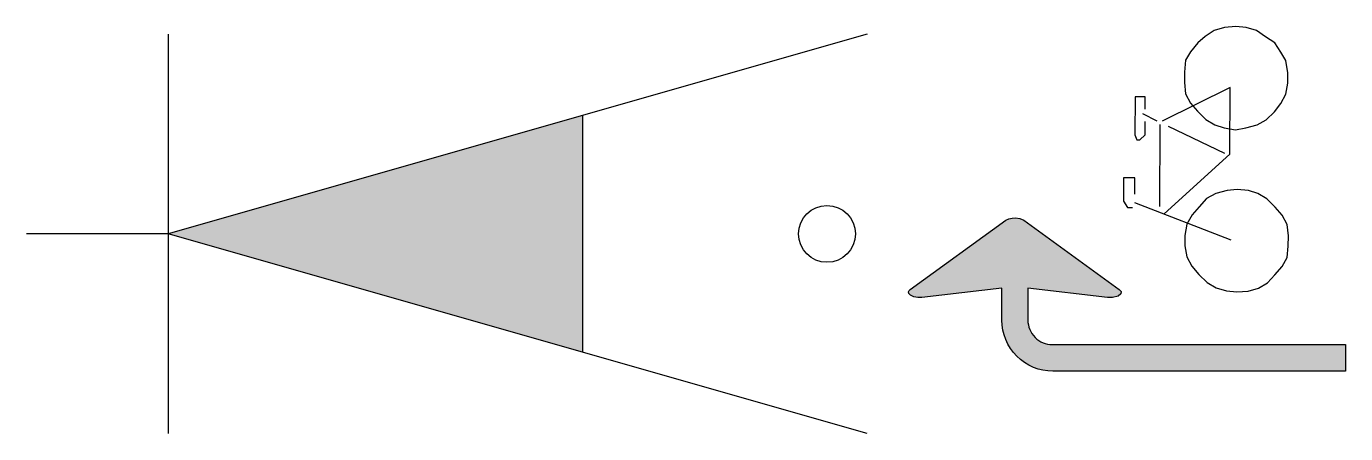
# Model space of a CAD drawing. Extents: x 0 to 13.9, y -2.1 to 2.2.
import ezdxf

# ---------------------------------------------------------------- set-up
doc = ezdxf.new("R2010")
doc.units = 0
doc.layers.get('0').update_dxf_attribs({"lineweight": 25})

msp = doc.modelspace()

# ---------------------------------------------------------------- hatches: boundary and pattern name
h = msp.add_hatch(color=256)
h.dxf.hatch_style = 1
edge = h.paths.add_edge_path()
edge.add_line((9.457, -0.672), (9.416, -0.673))
edge.add_line((9.416, -0.673), (9.373, -0.665))
edge.add_line((9.373, -0.665), (9.337, -0.648))
edge.add_line((9.337, -0.648), (9.32, -0.629))
edge.add_line((9.32, -0.629), (9.317, -0.614))
edge.add_line((9.317, -0.614), (9.323, -0.599))
edge.add_line((9.323, -0.599), (9.333, -0.587))
edge.add_line((9.333, -0.587), (10.345, 0.144))
edge.add_line((10.345, 0.144), (10.375, 0.159))
edge.add_line((10.375, 0.159), (10.411, 0.167))
edge.add_line((10.411, 0.167), (10.446, 0.169))
edge.add_line((10.446, 0.169), (10.492, 0.163))
edge.add_line((10.492, 0.163), (10.533, 0.144))
edge.add_line((10.533, 0.144), (11.542, -0.587))
edge.add_line((11.542, -0.587), (11.561, -0.61))
edge.add_line((11.561, -0.61), (11.559, -0.632))
edge.add_line((11.559, -0.632), (11.532, -0.657))
edge.add_line((11.532, -0.657), (11.471, -0.673))
edge.add_line((11.471, -0.673), (11.418, -0.672))
edge.add_line((11.418, -0.672), (10.577, -0.572))
edge.add_line((10.577, -0.572), (10.577, -0.91))
edge.add_arc((10.836, -0.91), 0.26, 179.9998, 270)
edge.add_line((10.836, -1.17), (13.933, -1.17))
edge.add_line((13.933, -1.17), (13.933, -1.451))
edge.add_line((13.933, -1.451), (10.842, -1.451))
edge.add_arc((10.842, -0.91), 0.541, 179.9998, 270, ccw=False)
edge.add_line((10.302, -0.91), (10.302, -0.572))
edge.add_line((10.302, -0.572), (9.457, -0.672))

# ---------------------------------------------------------------- linework, layer by layer
for p, q in [((8.878, 2.11), (1.499, 0)), ((1.499, 2.11), (1.499, -2.11)), ((12.546, 2.149), (12.448, 2.084)), ((12.654, 2.181), (12.546, 2.149)), ((12.774, 2.191), (12.654, 2.181)), ((12.882, 2.18), (12.774, 2.191)), ((12.99, 2.147), (12.882, 2.18)), ((13.087, 2.081), (12.99, 2.147)), ((12.372, 2.019), (12.296, 1.922)), ((12.448, 2.084), (12.372, 2.019)), ((13.184, 2.016), (13.087, 2.081)), ((13.249, 1.918), (13.184, 2.016)), ((12.241, 1.836), (12.23, 1.706)), ((12.296, 1.922), (12.241, 1.836)), ((13.303, 1.831), (13.249, 1.918)), ((13.324, 1.701), (13.303, 1.831)), ((12.23, 1.706), (12.23, 1.598)), ((13.324, 1.593), (13.324, 1.701)), ((12.713, 1.545), (11.994, 1.189)), ((12.23, 1.598), (12.24, 1.478)), ((12.71, 0.841), (12.713, 1.545)), ((13.301, 1.474), (13.324, 1.593)), ((11.709, 1.448), (11.708, 1.047)), ((11.817, 1.448), (11.709, 1.448)), ((11.817, 1.318), (11.817, 1.448)), ((12.24, 1.478), (12.294, 1.381)), ((13.247, 1.377), (13.301, 1.474)), ((11.942, 1.19), (11.791, 1.266)), ((12.294, 1.381), (12.369, 1.294)), ((12.369, 1.294), (12.456, 1.207)), ((12.369, 1.294), (12.456, 1.207)), ((13.095, 1.204), (13.182, 1.29)), ((13.182, 1.29), (13.247, 1.377)), ((5.878, -1.252), (5.878, 1.252)), ((11.816, 1.047), (11.816, 1.188)), ((11.972, 1.155), (11.968, 0.288)), ((12.657, 0.85), (12.062, 1.134)), ((12.456, 1.207), (12.553, 1.152)), ((12.456, 1.207), (12.553, 1.152)), ((12.553, 1.152), (12.65, 1.119)), ((12.65, 1.119), (12.769, 1.097)), ((12.769, 1.097), (12.878, 1.118)), ((12.878, 1.118), (12.997, 1.15)), ((12.997, 1.15), (13.095, 1.204)), ((11.708, 1.047), (11.729, 0.993)), ((11.729, 0.993), (11.761, 0.993)), ((11.761, 0.993), (11.816, 1.047)), ((12.017, 0.211), (12.71, 0.841)), ((11.587, 0.593), (11.586, 0.387)), ((11.706, 0.592), (11.587, 0.593)), ((11.705, 0.452), (11.706, 0.592)), ((11.705, 0.43), (11.705, 0.452)), ((11.705, 0.419), (11.705, 0.43)), ((12.561, 0.426), (12.463, 0.373)), ((12.68, 0.458), (12.561, 0.426)), ((12.788, 0.469), (12.68, 0.458)), ((12.907, 0.458), (12.788, 0.469)), ((13.005, 0.425), (12.907, 0.458)), ((13.102, 0.37), (13.005, 0.425)), ((11.586, 0.387), (11.586, 0.365)), ((11.586, 0.365), (11.586, 0.344)), ((11.586, 0.344), (11.629, 0.279)), ((11.704, 0.332), (12.72, -0.062)), ((12.387, 0.286), (12.311, 0.2)), ((12.463, 0.373), (12.387, 0.286)), ((13.188, 0.283), (13.102, 0.37)), ((13.264, 0.196), (13.188, 0.283)), ((11.629, 0.279), (11.683, 0.278)), ((12.311, 0.2), (12.256, 0.103)), ((13.317, 0.098), (13.264, 0.196)), ((1.499, 0), (0, 0)), ((8.878, -2.11), (1.499, 0)), ((12.256, 0.103), (12.234, -0.016)), ((13.328, -0.021), (13.317, 0.098)), ((12.234, -0.016), (12.233, -0.125)), ((12.233, -0.125), (12.255, -0.244)), ((13.316, -0.248), (13.327, -0.129)), ((13.327, -0.129), (13.328, -0.021)), ((12.255, -0.244), (12.308, -0.341)), ((13.262, -0.345), (13.316, -0.248)), ((12.308, -0.341), (12.384, -0.428)), ((13.185, -0.432), (13.262, -0.345)), ((12.384, -0.428), (12.47, -0.515)), ((12.47, -0.515), (12.567, -0.57)), ((13.011, -0.572), (13.109, -0.518)), ((13.109, -0.518), (13.185, -0.432)), ((12.567, -0.57), (12.676, -0.603)), ((12.676, -0.603), (12.784, -0.614)), ((12.784, -0.614), (12.903, -0.604)), ((12.903, -0.604), (13.011, -0.572))]:
    msp.add_line(p, q)
msp.add_lwpolyline([(9.457, -0.672), (9.416, -0.673), (9.373, -0.665), (9.337, -0.648), (9.32, -0.629), (9.317, -0.614), (9.323, -0.599), (9.333, -0.587), (10.345, 0.144), (10.375, 0.159), (10.411, 0.167), (10.446, 0.169), (10.492, 0.163), (10.533, 0.144), (11.542, -0.587), (11.561, -0.61), (11.559, -0.632), (11.532, -0.657), (11.471, -0.673), (11.418, -0.672), (10.577, -0.572), (10.577, -0.91, 0.414215), (10.836, -1.17), (13.933, -1.17), (13.933, -1.451), (10.842, -1.451, -0.414214), (10.302, -0.91), (10.302, -0.572)], format="xyb", close=True)
msp.add_circle((8.455, 0), 0.3)
msp.add_solid([(1.499, 0), (5.878, 1.252), (5.878, -1.252)])

doc.saveas('drawing.dxf')
